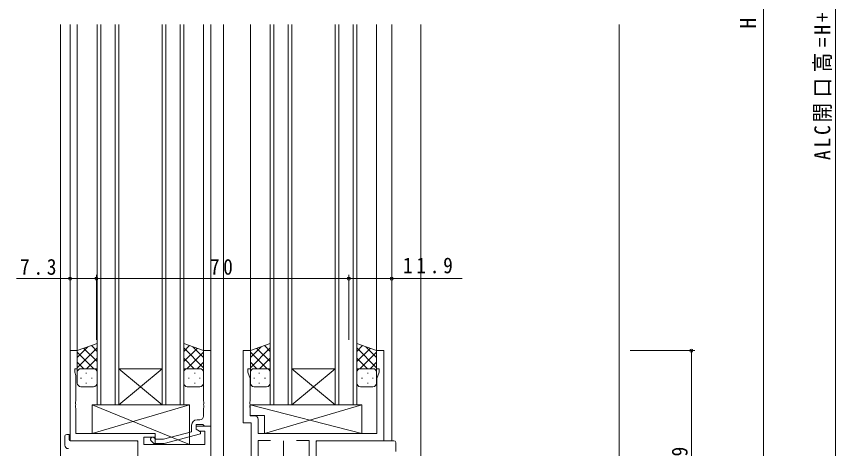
# Model space of a CAD drawing. Units: millimetres, scale not verified. Extents: x -594 to 539, y -420 to 386.
# Drawn here: x -475.2 to -248, y -92.8 to 27.2 of the extents above; entities that cross this region are included whole.
import ezdxf
from ezdxf.enums import TextEntityAlignment as Align

# ---------------------------------------------------------------- set-up
doc = ezdxf.new("R2010")
doc.units = ezdxf.units.MM
doc.header["$LTSCALE"] = 2
for name, color, linetype, lineweight in [('0-3_YKK_11', 7, 'Continuous', 9), ('0-4_YKK_12', 2, 'Continuous', 9), ('0-5_YKK_13', 4, 'Continuous', 9), ('0-6_YKK_D', 6, 'Continuous', 9), ('0-7_YSS_K', 3, 'Continuous', 9)]:
    doc.layers.add(name, color=color, linetype=linetype, lineweight=lineweight)
doc.styles.add('ＭＳ ゴシック', font='')
doc.styles.get('ＭＳ ゴシック').set_extended_font_data('MS Gothic')

msp = doc.modelspace()

# ---------------------------------------------------------------- linework, layer by layer
at = {"layer": '0-3_YKK_11'}
for p, q in [((-460.269, -65.582), (-458.269, -65.582)), ((-460.269, -90.582), (-460.269, -65.582)), ((-458.269, -65.582), (-458.269, -70.582)), ((-423.269, -65.582), (-423.269, -79.624)), ((-421.269, -65.582), (-423.269, -65.582)), ((-421.269, -86.582), (-421.269, -65.582)), ((-412.268, -65.582), (-412.268, -85.582)), ((-410.268, -65.582), (-412.268, -65.582)), ((-410.268, -70.582), (-410.268, -65.582)), ((-375.268, -65.582), (-375.268, -70.582)), ((-373.268, -65.582), (-375.268, -65.582)), ((-373.268, -90.582), (-373.268, -65.582)), ((-458.969, -70.582), (-458.969, -71.582)), ((-458.269, -70.582), (-458.969, -70.582)), ((-458.969, -71.582), (-458.639, -72.489)), ((-458.639, -72.489), (-458.639, -79.624)), ((-410.968, -70.582), (-410.268, -70.582)), ((-410.968, -71.582), (-410.968, -70.582)), ((-410.338, -73.313), (-410.968, -71.582)), ((-375.268, -70.582), (-374.568, -70.582)), ((-374.568, -71.582), (-375.198, -73.313)), ((-374.568, -70.582), (-374.568, -71.582)), ((-410.338, -79.624), (-410.338, -73.313)), ((-375.198, -73.313), (-375.198, -88.582)), ((-458.639, -79.624), (-458.759, -79.807)), ((-458.759, -79.807), (-458.759, -80.357)), ((-458.759, -80.357), (-458.639, -80.54)), ((-458.639, -80.624), (-458.759, -80.807)), ((-458.759, -80.807), (-458.759, -81.357)), ((-458.759, -81.357), (-458.639, -81.54)), ((-458.639, -80.54), (-458.639, -80.624)), ((-458.639, -81.54), (-458.639, -88.582)), ((-423.269, -79.624), (-423.149, -79.807)), ((-423.149, -80.357), (-423.269, -80.54)), ((-423.269, -80.54), (-423.269, -80.624)), ((-423.269, -80.624), (-423.149, -80.807)), ((-423.149, -81.357), (-423.269, -81.54)), ((-423.269, -81.54), (-423.269, -83.782)), ((-423.149, -79.807), (-423.149, -80.357)), ((-423.149, -80.807), (-423.149, -81.357)), ((-410.458, -79.807), (-410.338, -79.624)), ((-410.458, -80.357), (-410.458, -79.807)), ((-410.338, -80.54), (-410.458, -80.357)), ((-410.458, -80.807), (-410.338, -80.624)), ((-410.458, -81.357), (-410.458, -80.807)), ((-410.338, -81.54), (-410.458, -81.357)), ((-410.338, -80.624), (-410.338, -80.54)), ((-410.338, -83.652), (-410.338, -81.54)), ((-409.138, -83.652), (-410.338, -83.652)), ((-426.569, -86.282), (-426.569, -88.102)), ((-425.269, -86.082), (-423.469, -86.082)), ((-425.269, -87.382), (-425.269, -86.082)), ((-424.269, -84.782), (-425.069, -84.782)), ((-423.469, -86.082), (-423.269, -86.282)), ((-423.269, -86.282), (-422.969, -86.582)), ((-412.268, -85.582), (-410.068, -85.582)), ((-410.068, -85.582), (-410.068, -130.932)), ((-408.138, -88.582), (-408.138, -84.652)), ((-458.639, -88.582), (-436.669, -88.582)), ((-436.669, -88.582), (-436.669, -89.582)), ((-426.569, -88.102), (-434.33, -90.182)), ((-425.269, -86.582), (-421.269, -86.582)), ((-425.269, -87.382), (-425.269, -86.582)), ((-424.069, -88.075), (-425.269, -87.382)), ((-424.403, -87.882), (-425.269, -87.382)), ((-422.899, -87.882), (-424.403, -87.882)), ((-424.069, -88.675), (-424.069, -88.075)), ((-422.969, -86.582), (-421.269, -86.582)), ((-422.899, -91.582), (-422.899, -87.882)), ((-421.269, -86.582), (-421.269, -93.212)), ((-375.198, -88.582), (-408.138, -88.582)), ((-441.469, -90.582), (-460.269, -90.582)), ((-441.469, -156.832), (-441.469, -90.582)), ((-439.839, -89.582), (-439.839, -91.582)), ((-436.669, -89.582), (-439.839, -89.582)), ((-437.793, -90.606), (-437.017, -91.382)), ((-436.52, -90.182), (-436.945, -89.758)), ((-434.33, -90.182), (-436.52, -90.182)), ((-434.172, -91.382), (-424.069, -88.675)), ((-408.138, -90.512), (-408.138, -120.582)), ((-404.655, -90.512), (-408.138, -90.512)), ((-404.655, -90.512), (-408.138, -90.512)), ((-401.068, -90.582), (-401.068, -95.582)), ((-393.998, -90.512), (-397.481, -90.512)), ((-393.998, -120.582), (-393.998, -90.512)), ((-392.068, -90.582), (-373.268, -90.582)), ((-392.068, -124.582), (-392.068, -90.582)), ((-439.839, -91.582), (-422.899, -91.582)), ((-437.017, -91.382), (-434.172, -91.382))]:
    msp.add_line(p, q, dxfattribs=at)
for centre, radius, start, end in [((-424.269, -83.782), 1, 270, 359.99998), ((-409.138, -84.652), 1, 0, 89.99998), ((-425.069, -86.282), 1.5, 90, 179.99998), ((-437.369, -90.182), 0.6, 44.99998, 225)]:
    msp.add_arc(centre, radius, start, end, dxfattribs=at)
at = {"layer": '0-4_YKK_12'}
for p, q in [((-460.268, 24.918), (-460.268, -90.582)), ((-458.268, 24.918), (-458.268, -66.082)), ((-452.766, -80.581), (-452.766, 24.918)), ((-451.766, 24.918), (-451.766, -80.581)), ((-447.766, -80.581), (-447.766, 24.918)), ((-446.766, 24.918), (-446.766, -80.581)), ((-434.766, -80.581), (-434.766, 24.918)), ((-433.766, 24.918), (-433.766, -80.581)), ((-429.766, -80.581), (-429.766, 24.918)), ((-428.766, 24.918), (-428.766, -80.581)), ((-423.268, 24.918), (-423.268, -66.082)), ((-421.268, 24.918), (-421.268, -165.582)), ((-417.768, 24.918), (-417.768, -131.582)), ((-410.268, 24.918), (-410.268, -65.582)), ((-404.766, -80.582), (-404.766, 24.918)), ((-403.766, 24.918), (-403.766, -80.582)), ((-399.766, -80.582), (-399.766, 24.918)), ((-398.766, 24.918), (-398.766, -80.582)), ((-386.766, -80.582), (-386.766, 24.918)), ((-385.766, 24.918), (-385.766, -80.582)), ((-381.766, -80.582), (-381.766, 24.918)), ((-380.766, 24.918), (-380.766, -80.582)), ((-375.268, 24.918), (-375.268, -66.082)), ((-371.068, 24.918), (-371.068, -90.582)), ((-362.968, 24.918), (-362.968, -124.582)), ((-434.766, -80.581), (-446.766, -70.581)), ((-446.766, -80.581), (-434.766, -70.581)), ((-446.766, -70.581), (-434.766, -70.581)), ((-386.766, -80.582), (-398.766, -70.582)), ((-398.766, -80.582), (-386.766, -70.582)), ((-398.766, -70.582), (-386.766, -70.582)), ((-446.766, -80.581), (-452.766, -80.581)), ((-446.766, -80.581), (-434.766, -80.581)), ((-428.766, -80.581), (-434.766, -80.581)), ((-398.766, -80.582), (-404.766, -80.582)), ((-398.766, -80.582), (-386.766, -80.582)), ((-380.766, -80.582), (-386.766, -80.582))]:
    msp.add_line(p, q, dxfattribs=at)
at = {"layer": '0-5_YKK_13'}
for p, q in [((-452.768, -63.618), (-458.268, -65.582)), ((-458.268, -67.485), (-455.308, -64.525)), ((-458.268, -70.314), (-452.768, -64.814)), ((-458.268, -65.582), (-458.268, -71.582)), ((-452.768, -68.633), (-456.464, -64.938)), ((-452.768, -65.805), (-454.38, -64.193)), ((-452.768, -71.804), (-452.768, -63.618)), ((-428.769, -63.618), (-423.269, -65.582)), ((-428.769, -71.804), (-428.769, -63.618)), ((-428.769, -65.805), (-427.158, -64.193)), ((-423.269, -70.314), (-428.769, -64.814)), ((-428.769, -68.633), (-425.074, -64.938)), ((-423.269, -67.485), (-426.23, -64.525)), ((-423.269, -65.582), (-423.269, -71.582)), ((-404.768, -63.618), (-410.268, -65.582)), ((-410.268, -67.485), (-407.307, -64.525)), ((-410.268, -70.314), (-404.768, -64.814)), ((-410.268, -65.582), (-410.268, -71.582)), ((-404.768, -68.633), (-408.463, -64.938)), ((-404.768, -65.805), (-406.379, -64.193)), ((-404.768, -71.804), (-404.768, -63.618)), ((-380.769, -63.618), (-375.269, -65.582)), ((-380.769, -71.804), (-380.769, -63.618)), ((-380.769, -65.805), (-379.157, -64.193)), ((-375.269, -70.314), (-380.769, -64.814)), ((-380.769, -68.633), (-377.073, -64.938)), ((-375.269, -67.485), (-378.23, -64.525)), ((-375.269, -65.582), (-375.269, -71.582)), ((-453.648, -70.582), (-458.268, -65.962)), ((-455.708, -70.582), (-452.768, -67.642)), ((-425.83, -70.582), (-428.769, -67.642)), ((-427.89, -70.582), (-423.269, -65.962)), ((-405.647, -70.582), (-410.268, -65.962)), ((-407.707, -70.582), (-404.768, -67.642)), ((-377.829, -70.582), (-380.769, -67.642)), ((-379.889, -70.582), (-375.269, -65.962)), ((-456.477, -70.582), (-458.268, -68.79)), ((-425.061, -70.582), (-423.269, -68.79)), ((-408.476, -70.582), (-410.268, -68.79)), ((-377.061, -70.582), (-375.269, -68.79)), ((-458.268, -74.582), (-458.268, -71.582)), ((-457.268, -70.582), (-453.668, -70.582)), ((-456.868, -70.582), (-452.768, -70.582)), ((-455.933, -71.804), (-455.733, -71.804)), ((-452.88, -70.582), (-452.768, -70.471)), ((-452.768, -71.582), (-452.768, -74.582)), ((-428.658, -70.582), (-428.769, -70.471)), ((-424.669, -70.582), (-428.769, -70.582)), ((-428.769, -71.582), (-428.769, -74.582)), ((-424.269, -70.582), (-427.869, -70.582)), ((-425.604, -71.804), (-425.804, -71.804)), ((-423.269, -74.582), (-423.269, -71.582)), ((-410.268, -74.582), (-410.268, -71.582)), ((-409.268, -70.582), (-405.668, -70.582)), ((-408.868, -70.582), (-404.768, -70.582)), ((-407.933, -71.804), (-407.733, -71.804)), ((-404.879, -70.582), (-404.768, -70.471)), ((-404.768, -71.582), (-404.768, -74.582)), ((-380.657, -70.582), (-380.769, -70.471)), ((-376.669, -70.582), (-380.769, -70.582)), ((-380.769, -71.582), (-380.769, -74.582)), ((-376.269, -70.582), (-379.869, -70.582)), ((-377.604, -71.804), (-377.804, -71.804)), ((-375.269, -74.582), (-375.269, -71.582)), ((-457.348, -73.219), (-457.148, -73.219)), ((-455.933, -74.634), (-455.733, -74.634)), ((-454.318, -73.219), (-454.118, -73.219)), ((-427.219, -73.219), (-427.419, -73.219)), ((-425.604, -74.634), (-425.804, -74.634)), ((-424.189, -73.219), (-424.389, -73.219)), ((-409.348, -73.219), (-409.148, -73.219)), ((-407.933, -74.634), (-407.733, -74.634)), ((-406.318, -73.219), (-406.118, -73.219)), ((-379.219, -73.219), (-379.419, -73.219)), ((-377.604, -74.634), (-377.804, -74.634)), ((-376.189, -73.219), (-376.389, -73.219)), ((-453.768, -75.582), (-457.268, -75.582)), ((-427.77, -75.582), (-424.269, -75.582)), ((-405.768, -75.582), (-409.268, -75.582)), ((-379.769, -75.582), (-376.269, -75.582)), ((-454.169, -80.582), (-427.169, -80.582)), ((-454.169, -88.582), (-454.169, -80.582)), ((-454.169, -88.582), (-427.169, -80.582)), ((-427.169, -91.582), (-454.169, -80.582)), ((-427.169, -80.582), (-427.169, -91.582)), ((-379.343, -80.582), (-410.338, -80.582)), ((-406.343, -88.582), (-379.343, -80.582)), ((-379.343, -80.582), (-379.343, -88.582)), ((-406.343, -83.582), (-410.338, -83.582)), ((-406.343, -83.582), (-406.343, -88.582)), ((-436.669, -88.582), (-454.169, -88.582)), ((-436.669, -91.582), (-436.669, -88.582)), ((-379.343, -88.582), (-406.343, -88.582)), ((-461.756, -91.77), (-461.756, -89.394)), ((-460.756, -88.89), (-460.569, -88.89)), ((-460.569, -88.89), (-460.569, -89.39)), ((-460.569, -90.282), (-460.569, -89.39)), ((-460.269, -90.582), (-441.969, -90.582)), ((-391.568, -90.582), (-370.968, -90.582)), ((-370.968, -90.582), (-370.468, -90.582)), ((-441.469, -91.77), (-441.469, -91.082)), ((-441.469, -91.77), (-441.469, -92.77)), ((-427.169, -91.582), (-436.669, -91.582)), ((-369.968, -91.082), (-369.968, -92.401)), ((-369.968, -92.401), (-369.968, -93.528))]:
    msp.add_line(p, q, dxfattribs=at)
for points in [[(-379.343, -88.582), (-410.338, -80.582), (-410.338, -83.582)], [(-392.068, -92.901), (-392.068, -92.401), (-392.068, -91.082)]]:
    msp.add_lwpolyline(points, dxfattribs=at)
for centre, radius, start, end in [((-457.268, -71.582), 1, 89.99998, 179.99998), ((-457.268, -71.582), 1, 89.99998, 179.99998), ((-453.768, -71.582), 1, 359.99998, 89.99998), ((-453.768, -71.582), 1, 359.99998, 89.99998), ((-427.769, -71.582), 1, 90, 180), ((-427.769, -71.582), 1, 90, 180), ((-424.269, -71.582), 1, 0, 90), ((-424.269, -71.582), 1, 0, 90), ((-409.268, -71.582), 1, 89.99998, 179.99998), ((-409.268, -71.582), 1, 89.99998, 179.99998), ((-405.768, -71.582), 1, 359.99998, 89.99998), ((-405.768, -71.582), 1, 359.99998, 89.99998), ((-379.769, -71.582), 1, 90, 180), ((-379.769, -71.582), 1, 90, 180), ((-376.269, -71.582), 1, 0, 90), ((-376.269, -71.582), 1, 0, 90), ((-457.268, -74.582), 1, 179.99998, 269.99998), ((-453.768, -74.582), 1, 269.99998, 359.99998), ((-427.769, -74.582), 1, 180, 270), ((-424.269, -74.582), 1, 270, 0), ((-409.268, -74.582), 1, 179.99998, 269.99998), ((-405.768, -74.582), 1, 269.99998, 359.99998), ((-379.769, -74.582), 1, 180, 270), ((-376.269, -74.582), 1, 270, 0), ((-461.329, -89.366), 0.427, 134.08302, 183.74939), ((-460.984, -90.036), 1.168, 78.78365, 123.34093), ((-460.269, -90.282), 0.3, 180, 270), ((-441.969, -91.082), 0.5, 0, 90), ((-391.568, -91.082), 0.5, 90, 180), ((-370.468, -91.082), 0.5, 0, 90), ((-460.756, -91.769), 1, 180, 269.99489)]:
    msp.add_arc(centre, radius, start, end, dxfattribs=at)
at = {"layer": '0-6_YKK_D'}
for p, q in [((-247.967, -204.581), (-247.969, 230.418)), ((-267.968, 169.418), (-267.968, -118.582)), ((-460.268, -62.582), (-460.268, -44.582)), ((-452.968, -62.582), (-452.968, -44.582)), ((-452.968, -62.582), (-452.968, -44.582)), ((-382.968, -62.582), (-382.968, -44.582)), ((-382.968, -62.582), (-382.968, -44.582)), ((-371.068, -62.582), (-371.068, -44.582)), ((-460.268, -45.582), (-475.168, -45.582)), ((-452.968, -45.582), (-460.268, -45.582)), ((-452.968, -45.582), (-382.968, -45.582)), ((-382.968, -45.582), (-371.068, -45.582)), ((-371.068, -45.582), (-351.528, -45.582)), ((-304.968, -65.582), (-286.968, -65.582)), ((-287.968, -124.582), (-287.968, -65.582))]:
    msp.add_line(p, q, dxfattribs=at)
for centre in [(-460.268, -45.582), (-452.968, -45.582), (-452.968, -45.582), (-382.968, -45.582), (-382.968, -45.582), (-371.068, -45.582), (-287.968, -65.582)]:
    msp.add_circle(centre, 0.425, dxfattribs=at)
at = {"layer": '0-7_YSS_K'}
for p, q in [((-462.969, 24.918), (-462.969, -193.426)), ((-307.968, 24.918), (-307.968, -124.582))]:
    msp.add_line(p, q, dxfattribs=at)

# ---------------------------------------------------------------- texts
at = {"layer": '0-6_YKK_D', "color": 7, "style": 'ＭＳ ゴシック'}
msp.add_text('H', height=4.399, rotation=90, dxfattribs=at).set_placement((-268.768, 23.818), align=Align.BOTTOM_LEFT)
at = {"layer": '0-6_YKK_D', "color": 7, "char_height": 4.399, "attachment_point": 7, "rotation": 90, "style": 'ＭＳ ゴシック'}
for s, insert in [('\\T1.29;\\W0.9;ALC開口高=H+135', (-248.968, -12.682)), ('\\T1.36;\\W0.9;59', (-288.968, -98.602))]:
    msp.add_mtext(s, dxfattribs=dict(at, insert=insert))
at = {"layer": '0-6_YKK_D', "color": 7, "char_height": 4.399, "attachment_point": 7, "style": 'ＭＳ ゴシック'}
for s, insert in [('\\T1.38;\\W0.9;7.3', (-474.168, -44.582)), ('\\T1.36;\\W0.9;70', (-421.488, -44.582)), ('\\T1.38;\\W0.9;11.9', (-367.968, -44.182))]:
    msp.add_mtext(s, dxfattribs=dict(at, insert=insert))

doc.saveas('drawing.dxf')
